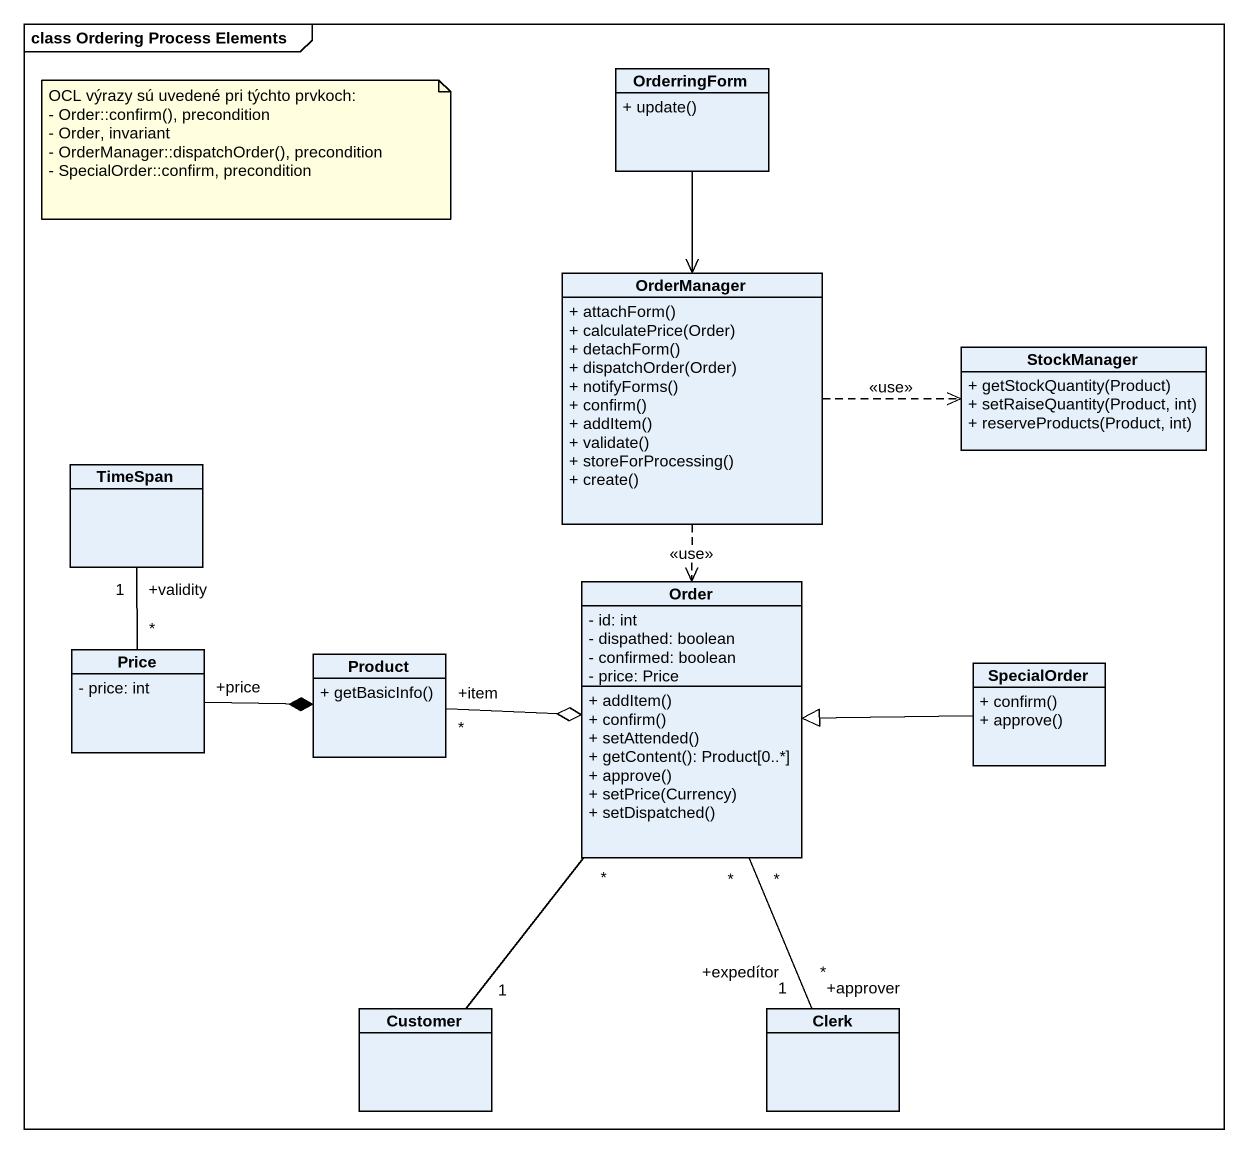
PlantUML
@startuml
mainframe class Ordering Process Elements
hide circle
hide empty members
skinparam classAttributeIconSize 0
class OrderringForm {
  + update()
}
class OrderManager {
  + attachForm()
  + calculatePrice(Order)
  + detachForm()
  + dispatchOrder(Order)
  + notifyForms()
  + confirm()
  + addItem()
  + validate()
  + storeForProcessing()
  + create()
}
class StockManager {
  + getStockQuantity(Product)
  + setRaiseQuantity(Product, int)
  + reserveProducts(Product, int)
}
class TimeSpan
class Order {
  - id: int
  - dispathed: boolean
  - confirmed: boolean
  - price: Price
  + addItem()
  + confirm()
  + setAttended()
  + getContent(): Product[0..*]
  + approve()
  + setPrice(Currency)
  + setDispatched()
}
class Price {
  - price: int
}
class Product {
  + getBasicInfo()
}
class SpecialOrder {
  + confirm()
  + approve()
}
class Customer
class Clerk
OrderringForm --> OrderManager
OrderManager .right.> StockManager : <<use>>
OrderManager ..> Order : <<use>>
Price "*" -up- "+validity\n1" TimeSpan
Price "+price" -right-* Product
Product "+item\n*" -right-o Order
SpecialOrder -left-|> Order
Customer "1" -up- "*" Order
Clerk "+approver\n1" -up- "*" Order
Clerk "+expedítor\n*" -up- "*" Order
note as N1
  OCL výrazy sú uvedené pri týchto prvkoch:
  - Order::confirm(), precondition
  - Order, invariant
  - OrderManager::dispatchOrder(), precondition
  - SpecialOrder::confirm, precondition
end note
@enduml
